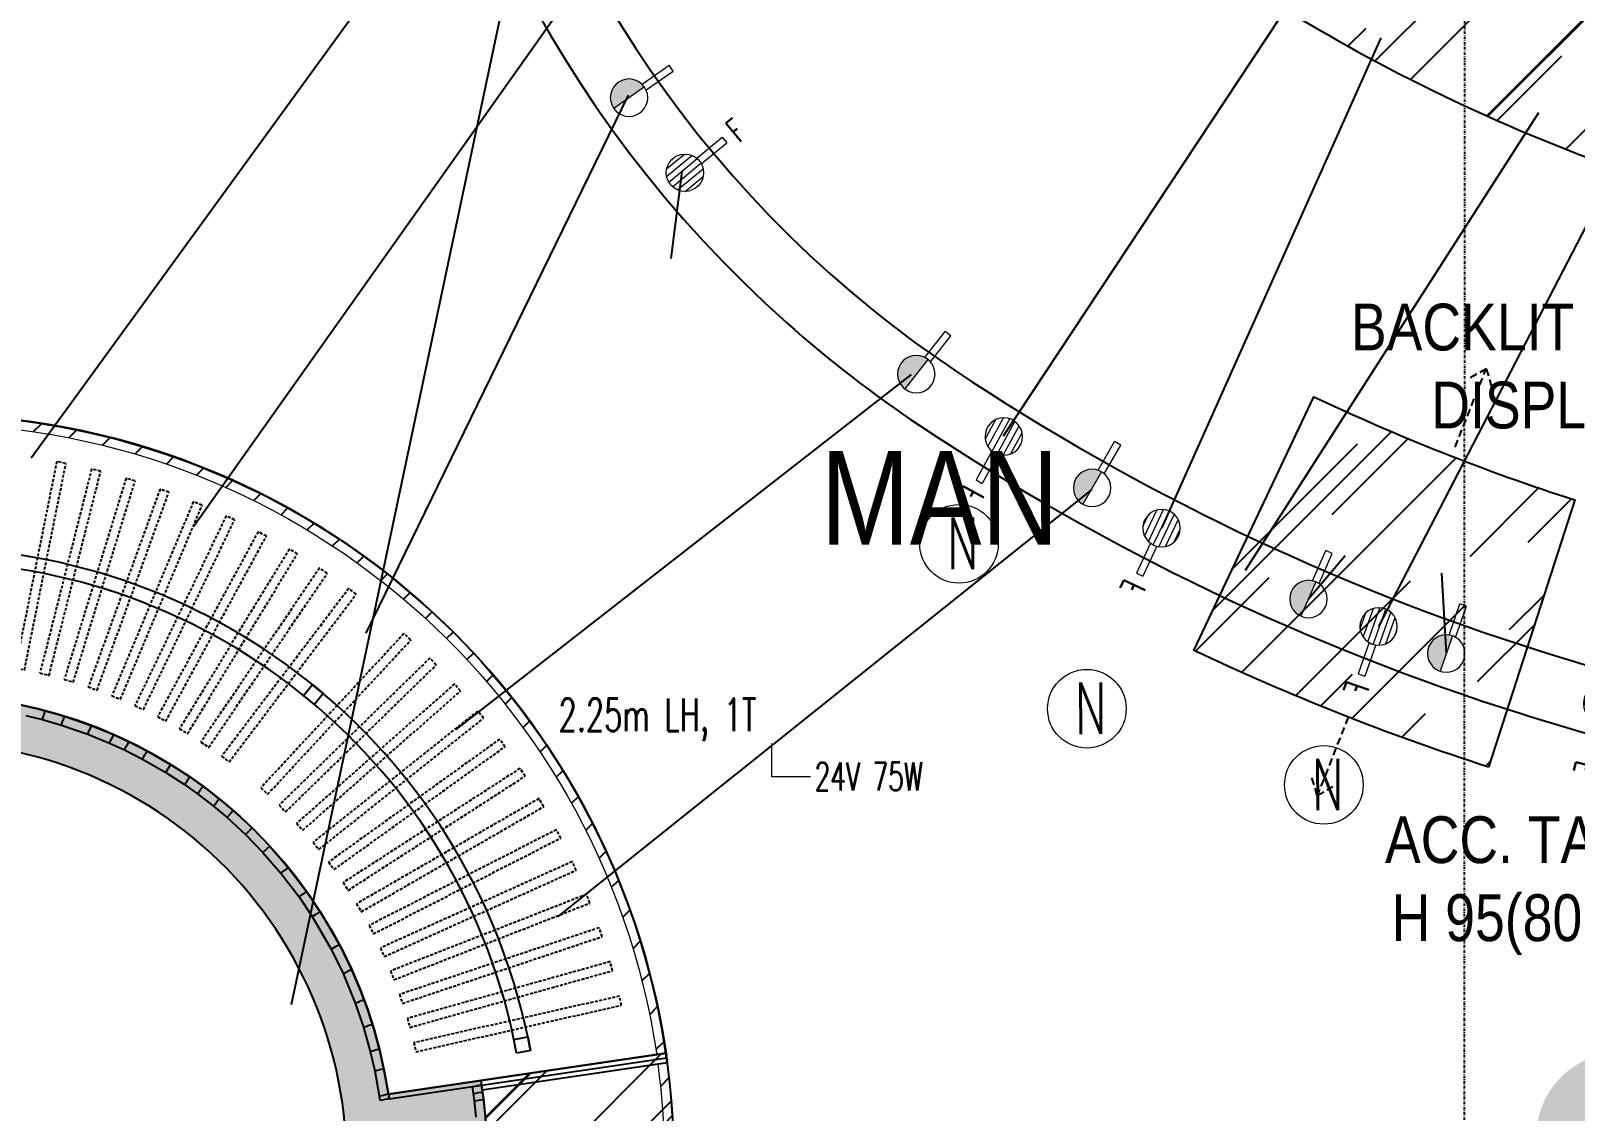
# Model space of a CAD drawing. Header units: millimetres. Extents: x 1734 to 22014, y 983 to 3953.
# Drawn here: x 3007.7 to 3337.8, y 2116.5 to 2347.5 of the extents above; entities that cross this region are included whole.
import ezdxf

# ---------------------------------------------------------------- set-up
doc = ezdxf.new("R2010")
doc.units = ezdxf.units.MM
for name, pattern in [('DASHDOT', [25.4, 12.7, -6.35, 0, -6.35]), ('HIDDEN2', [4.7624999999999975, 3.174999999999998, -1.587499999999999]), ('PUNTO2', [0.125, 0, -0.125])]:
    doc.linetypes.add(name, pattern=pattern)
for name, color, linetype in [('FLOO_areas', 6, 'Continuous'), ('LAY_furn freestanding', 1, 'Continuous'), ('LAY_furn prod', 8, 'Continuous'), ('LAY_furn wall', 1, 'Continuous'), ('LAY_new wall', 6, 'Continuous'), ('LAY_new wall hatch', 8, 'Continuous'), ('LAY_text', 3, 'Continuous'), ('LD_beam', 240, 'Continuous'), ('LD_light integrated', 240, 'Continuous'), ('LD_pointing', 30, 'Continuous'), ('LD_quote', 242, 'Continuous'), ('MATERIALE_xorel scuro', 177, 'Continuous'), ('MATERIALS_blackglass', 10, 'Continuous'), ('MATERIALS_transparent glass', 133, 'Continuous'), ('SURVEY_axis', 8, 'Continuous')]:
    doc.layers.add(name, color=color, linetype=linetype)
doc.layers.add('LD_light', color=240, linetype='Continuous', lineweight=5)
doc.styles.add('Detail 1-50', font='Arial Narrow.ttf', dxfattribs={"height": 0.125})
doc.styles.add('SIMPLEX', font='SIMPLEX.SHX', dxfattribs={"width": 0.65})
pattern_1 = [(45.0000000000083, (-6330.907757084529, -6099.52005487027), (21.55261469055766, 57.47363917484571), [381, -50.8, 127, -25.4]), (45.0000000000083, (-6316.000531923553, -6066.652317467156), (-41.84799352418311, 5.926969039899583), [76.2, -8.382, 152.4, -19.05]), (45.0000000000083, (-6337.193936369276, -6075.273363343388), (81.36112045687129, 105.4282068613636), [203.2, -35.56, 101.6, -25.4])]
pattern_2 = [(44.99999999999996, (-6930.156461647264, 5670.05439784533), (-4.41941738241592, 4.419417382415922), [])]

# ---------------------------------------------------------------- blocks, each defined once
blk = doc.blocks.new('purefasciostrettoplan')
at = {"layer": 'LD_light'}
blk.add_hatch(color=256, dxfattribs=at).paths.add_polyline_path([(-4.300000000000005, -3.20375193e-08, 1), (4.300000000000005, 0)])
for p, q in [((4.300000000000181, 0), (-4.300000001001535, -3.20375193e-08)), ((4.22373778999281, 0.8062499999999772), (11.80825933678989, 0.8062499999999772)), ((11.80825933678989, 0.8062499999999772), (11.80825933779124, -0.806250000000091)), ((4.223737790994163, -0.806250000000091), (11.80825933779124, -0.806250000000091))]:
    blk.add_line(p, q, dxfattribs=at)
blk.add_circle((0, 0), 4.300000000000005, dxfattribs=at)
blk = doc.blocks.new('A$C2ABF7FAD')
at = {"layer": 'LD_light', "ltscale": 0.5}
h = blk.add_hatch(dxfattribs=at)
h.set_pattern_fill('LINE', color=70, scale=10, angle=450.0000000140827, style=0)
h.set_pattern_definition([(90.00000001408272, (4318.243481400244, -3313.514310298712), (-1.25, -3.072372e-10), [])])
h.paths.add_polyline_path([(-9.2636473701e-06, 4.00000228616409, 1), (7.999990736352628, 4.00000228616409, 1)])
at = {"layer": 'LD_light', "color": 70}
for p, q in [((3.249990748467098, 7.929060644635682), (3.24999073809522, 14.9844295558014)), ((3.24999073809522, 14.9844295558014), (4.749990734606398, 14.98442957318912)), ((4.749990744981914, 7.929060662023402), (4.749990734606398, 14.98442957318912))]:
    blk.add_line(p, q, dxfattribs=at)
blk.add_circle((3.999990736352629, 4.00000228616409), 3.999999999999999, dxfattribs=at)
at = {"layer": 'LD_light', "color": 70, "insert": (3.999990736352629, 18.20237662298677), "char_height": 5.075721127553122, "width": 7.492213639557688, "attachment_point": 5, "rotation": 90.00000001434313, "style": 'SIMPLEX'}
blk.add_mtext('F', dxfattribs=at)
blk = doc.blocks.new('24v75w')
at = {"layer": 'LD_light', "color": 7}
for p, q in [((0, -7.154871090875531), (0, 0)), ((8.246694318742811, -7.154871090875531), (0, -7.154871090875531))]:
    blk.add_line(p, q, dxfattribs=at)
at = {"layer": 'LD_light', "color": 7, "linetype": 'Continuous', "lineweight": 0, "insert": (9.169808406062657, -10.074464767893), "char_height": 6, "width": 128.0659965766446, "attachment_point": 7, "style": 'SIMPLEX'}
blk.add_mtext('24V 75W', dxfattribs=at)
blk = doc.blocks.new('n')
at = {"layer": 'LD_light'}
blk.add_circle((0, 0), 8.4, dxfattribs=at)
at = {"layer": 'LD_light', "style": 'SIMPLEX', "width": 0.65}
blk.add_text('N', height=11.00743271275656, dxfattribs=at).set_placement((-2.548315764128347, -5.407151251711184))

msp = doc.modelspace()

# ---------------------------------------------------------------- hatches: boundary and pattern name
h = msp.add_hatch(color=3)
h.dxf.hatch_style = 1
h.paths.add_polyline_path([(3364.215030567991, 2117.84430748408, -1), (3330.801552601502, 2104.276113036255, -1)])
at = {"layer": 'LAY_new wall hatch'}
h = msp.add_hatch(color=144, dxfattribs=at)
edge = h.paths.add_edge_path()
edge.add_line((2971.214910354189, 2202.987059092549), (2969.394277730069, 2247.894329157141))
edge.add_line((2969.394277730065, 2247.894329157142), (2911.381471270375, 2228.335378881005))
edge.add_line((2911.381471270375, 2228.335378881005), (2937.170708852424, 2191.492573537118))
edge.add_line((2937.170708852424, 2191.492573537117), (2941.669990678736, 2185.06484708776))
edge.add_arc((2747.365069775151, 2445.222771663553), 324.709944422609, -109.04361390297572, -53.24494069382962, ccw=False)
edge.add_line((2641.416178101088, 2138.28404755079), (2644.621297110873, 2147.756492437568))
edge.add_arc((2747.364692601092, 2445.225430727968), 314.7125268629732, 250.9454963952326, 304.9900056502635)
edge.add_line((2927.831410775016, 2187.396537475073), (2895.540639580056, 2233.527509503824))
edge.add_line((2895.540639580056, 2233.527509503824), (2978.844655883073, 2261.653791509757))
edge.add_line((2978.844655883073, 2261.653791509756), (2981.125684646275, 2205.39050514588))
edge.add_arc((2985.176561520355, 2105.472586850155), 100.000000000001, 8.433178829843598, 92.32161672441129, ccw=False)
edge.add_line((3084.0953188569, 2120.138174018589), (3103.879070324212, 2123.071291452277))
edge.add_arc((2985.176561520282, 2105.472586850167), 120.0000000000745, -24.32078398411261, 8.43317882983331, ccw=False)
edge.add_line((3094.527034352875, 2056.051193797104), (3076.253405903488, 2064.180839282265))
edge.add_arc((4319.00339718481, 1511.323281562865), 1360.176098877339, 156.0173317961582, 165.4509726311808)
edge.add_line((3002.444012840853, 1853.010869065012), (3021.802706205021, 1847.98682774032))
edge.add_arc((4318.83516160505, 1511.376058985647), 1340.000000000988, 165.451344330369, 170.3008962202452)
edge.add_line((2997.988981603354, 1737.131166962378), (3017.703103692918, 1733.761687738849))
edge.add_arc((4318.835161603187, 1511.376058986007), 1319.999999999092, 170.300896220247, 180.00000000001)
edge.add_line((2998.835161604096, 1511.376058985776), (2988.835161604096, 1511.376058985776))
edge.add_arc((4318.83516160319, 1511.376058986009), 1329.999999999095, 170.7316956140113, 180.0000000000101, ccw=False)
edge.add_line((3006.19836018058, 1725.583032608752), (2986.483689081113, 1728.952605667425))
edge.add_arc((4318.835161605039, 1511.376058985649), 1350.000000000978, 165.8757613932792, 170.7253132831554, ccw=False)
edge.add_line((3009.647188784518, 1840.810197812725), (2990.287905172245, 1845.834392320839))
edge.add_arc((4319.003397184813, 1511.323281562866), 1370.176098877342, 155.5991582892873, 165.8691426647666, ccw=False)
edge.add_line((3071.214726916747, 2077.36742850318), (3089.097702981369, 2069.411578025664))
edge.add_arc((2985.176561520282, 2105.472586850167), 110.0000000000749, -19.13695759902597, 3.217270259381089)
edge.add_line((3095.003189744406, 2111.646056938921), (3075.118746498923, 2108.698011051927))
edge.add_arc((2985.176561520355, 2105.472586850155), 90.00000000000121, 2.053808621399719, 98.70098693285337)
edge.add_line((2971.561555267213, 2194.436802154552), (2971.214910354192, 2202.987059092549))
at = {"layer": 'LD_light integrated'}
h = msp.add_hatch(dxfattribs=at)
h.set_pattern_fill('ANSI31', color=256, scale=50)
h.set_pattern_definition(pattern_2)
edge = h.paths.add_edge_path()
edge.add_arc((2985.175396204063, 2105.473141212508), 158.0000000000169, 8.433178829841722, 92.32161672440662, ccw=False)
edge.add_line((3141.467032795812, 2128.64476893863), (3143.445407942549, 2128.938080681932))
edge.add_arc((2985.175396204027, 2105.473141212471), 160.0000000000534, 8.433178829828906, 92.32161672439376)
edge.add_line((2978.693993205543, 2265.341810485685), (2978.775010743026, 2263.34345211977))
h = msp.add_hatch(dxfattribs=at)
h.set_pattern_fill('ANSI31', color=256, scale=50)
h.set_pattern_definition(pattern_2)
h.paths.add_polyline_path([(3143.726354358201, 2126.957872265259), (3141.747821610563, 2126.66453715615, -0.1370391343468856), (3130.058388270645, 2042.432879073631), (3131.882435029071, 2041.621400756982, 0.06825478230806463), (3143.656279272469, 2083.477466595416, 0.06823338472362704)])
at = {"layer": 'MATERIALS_transparent glass'}
h = msp.add_hatch(dxfattribs=at)
h.set_pattern_fill('AR-RROOF', color=144, angle=-60.02541393546893, style=0)
h.set_pattern_definition(pattern_1)
h.paths.add_polyline_path([(3314.21787761146, 2376.12822115684, -0.02459120515938479), (3284.686121618201, 2393.783499165787), (3262.498090791087, 2360.501502711067, 0.03530034334384744), (3310.298187526187, 2333.295790955662), (3314.202492983761, 2341.443542580129)])
h = msp.add_hatch(dxfattribs=at)
h.set_pattern_fill('AR-RROOF', color=144, angle=-60.02541393546893, style=0)
h.set_pattern_definition(pattern_1)
h.paths.add_polyline_path([(3327.583622937, 2369.368131088488, -0.01069983146272798), (3314.21787761146, 2376.12822115684), (3314.202492983761, 2341.44354258013)])
h = msp.add_hatch(dxfattribs=at)
h.set_pattern_fill('AR-RROOF', color=144, angle=-60.02541393546893, style=0)
h.set_pattern_definition(pattern_1)
h.paths.add_polyline_path([(3373.48919214799, 2351.2301303186, -0.03530034334375595), (3327.583622937, 2369.368131088488), (3314.202492983761, 2341.44354258013), (3314.19806181606, 2331.453464801585, 0.03253231311400853), (3361.450107433335, 2313.084875840052)])
h = msp.add_hatch(dxfattribs=at)
h.set_pattern_fill('AR-RROOF', color=144, angle=-60.02541393546893, style=0)
h.set_pattern_definition([(45, (2030.919326100524, 1353.377865495483), (21.55261469056598, 57.47363917484257), [380.9999999999999, -50.79999999999998, 127, -25.39999999999999]), (45, (2045.826551261496, 1386.245602898596), (-41.84799352418225, 5.926969039905645), [76.19999999999997, -8.381999999999996, 152.3999999999999, -19.04999999999999]), (45, (2024.633146815777, 1377.624557022371), (81.36112045688657, 105.4282068613519), [203.1999999999999, -35.55999999999999, 101.6, -25.39999999999999])])
h.paths.add_polyline_path([(3337.699629512543, 2247.186209478374, -0.03262604600896938), (3281.944364052593, 2269.266118813636), (3256.263474650579, 2215.039815975236, 0.03262604600896975), (3319.291165965431, 2190.079918495381)])
h = msp.add_hatch(dxfattribs=at)
h.set_pattern_fill('AR-RROOF', color=144, angle=-60.02541393546893, style=0)
h.set_pattern_definition(pattern_1)
edge = h.paths.add_edge_path()
edge.add_arc((2985.176561520283, 2105.472586850164), 120.0000000000735, -24.320783984111586, 8.433178829834276, ccw=False)
edge.add_line((3094.527034352879, 2056.051193797102), (3131.074006316143, 2039.792029589575))
edge.add_arc((2985.176561520298, 2105.472586850167), 160.0000000000585, 335.7635332684707, 368.4331788298347)
edge.add_line((3143.446573258821, 2128.937526319645), (3103.879070324205, 2123.071291452276))

# ---------------------------------------------------------------- linework, layer by layer
at = {"color": 3}
msp.add_line((3185.381523193552, 2716.065958857521), (3063.313041507796, 2139.282783953748), dxfattribs=at)
at = {"color": 144, "linetype": 'HIDDEN2', "ltscale": 0.2}
for points in [[(3006.316860939358, 2210.873430017903), (3015.166288603126, 2254.994713204413), (3013.205342683726, 2255.38802110058), (3004.355915019954, 2211.266737914071)], [(3011.558287651864, 2209.685131806699), (3022.601800916211, 2253.30898783503), (3020.662962870516, 2253.799810646777), (3009.619449606162, 2210.175954618448)], [(3016.733773788379, 2208.236356505942), (3029.943769621503, 2251.253748454889), (3028.031885534889, 2251.840859380805), (3014.821889701758, 2208.82346743186)], [(3021.830383328903, 2206.530725299388), (3037.173843620854, 2248.834132092102), (3035.293692207848, 2249.516063660632), (3019.950231915893, 2207.21265686792)], [(3026.835377403841, 2204.572501376772), (3044.273951494612, 2246.056186527454), (3042.430232154584, 2246.831234264823), (3024.991658063816, 2205.347549114136)], [(3031.736246134577, 2202.366579278076), (3051.226346670759, 2242.926855178145), (3049.423667741867, 2243.793081868642), (3029.933567205677, 2203.232805968573)], [(3036.520739901585, 2199.918472659724), (3058.013651782094, 2239.45395974281), (3056.256519022845, 2240.409200270832), (3034.763607142337, 2200.873713187745)], [(3041.17689996216, 2197.234300513317), (3064.618902100603, 2235.646180651395), (3062.911707427797, 2236.688047413101), (3039.469705289361, 2198.276167275024)], [(3045.693088341061, 2194.320771871327), (3071.025587940421, 2231.513035368573), (3069.37259845166, 2232.638924239655), (3044.040098852292, 2195.446660742413)], [(3050.058016919298, 2191.185169038025), (3077.217695923504, 2227.064854605052), (3075.623043231644, 2228.271951449683), (3048.463364227431, 2192.392265882658)], [(3058.290859821042, 2184.279625774327), (3088.896845156218, 2217.268618812359), (3087.430667687859, 2218.628884827255), (3056.82468235269, 2185.639891789221)], [(3062.138196324875, 2180.526945605749), (3094.354694615144, 2211.945049270889), (3092.958334452247, 2213.376893639346), (3060.741836161978, 2181.958789974206)], [(3065.793168822536, 2176.58666862784), (3099.539655600202, 2206.355354023159), (3098.216602915967, 2207.855197879942), (3064.470116138298, 2178.086512484624)], [(3069.246641786263, 2172.468643480985), (3104.438768409211, 2200.513504396219), (3103.19233014631, 2202.077598912797), (3068.000203523367, 2174.032737997558)], [(3072.489983332183, 2168.18316308342), (3109.039787811555, 2194.434101971774), (3107.873079416517, 2196.058537726411), (3071.323274937145, 2169.80759883806)], [(3075.515086795516, 2163.740938904313), (3113.331213654892, 2188.132342089779), (3112.247151291089, 2189.813058839088), (3074.43102443172, 2165.421655653617)], [(3078.314390993059, 2159.15307419064), (3117.302319609546, 2181.623975868058), (3116.303612868331, 2183.356772695456), (3077.315684251844, 2160.885871018037)], [(3080.880899122156, 2154.431036214874), (3120.943179978742, 2174.925270832669), (3120.032325106837, 2176.705816648515), (3079.970044250258, 2156.211582030721)], [(3083.208196249128, 2149.586627612758), (3124.244694507677, 2168.052970257579), (3123.42396816791, 2169.876814624627), (3082.38746990935, 2151.410471979807)], [(3085.290465343132, 2144.631956882895), (3127.198611129428, 2161.024251315207), (3126.470064710211, 2162.886835572378), (3084.561918923926, 2146.49454114006)], [(3087.122501815917, 2139.579408121749), (3129.797546590809, 2153.85668214242), (3129.163001078778, 2155.753350799084), (3086.487956303885, 2141.476076778408)], [(3088.699726530376, 2134.441610069913), (3132.035004906673, 2146.568177929348), (3131.496046335142, 2148.494190301628), (3088.160767958849, 2136.36762244219)], [(3090.018197246136, 2129.231404546799), (3133.905393596458, 2139.176956140751), (3133.463369081179, 2141.127498200764), (3089.576172730845, 2131.181946606815)]]:
    msp.add_lwpolyline(points, close=True, dxfattribs=at)
at = {"layer": 'FLOO_areas', "color": 144}
msp.add_lwpolyline([(3104.155894462961, 2121.090471871245), (3143.727519674485, 2126.957317902888)], dxfattribs=at)
msp.add_lwpolyline([(3104.155894462961, 2121.090471871245, -0.1354014327904667), (3095.335430872652, 2057.880323791707, -0.1354014327904667)], format="xyb", dxfattribs=at)
msp.add_arc((2985.176561520355, 2105.472586850148), 160.0000000000046, 7.716962933602312, 93.03783262058357, dxfattribs=at)
at = {"layer": 'LAY_furn freestanding', "color": 144, "linetype": 'HIDDEN2', "ltscale": 0.5}
for points in [[(3312.122923855364, 2258.490158243068), (3318.780436662422, 2275.235624407938), (3315.045132147668, 2273.098900531147)], [(3318.780436662422, 2275.235624407936), (3319.867188197764, 2271.556883429984)], [(3289.273642371638, 2200.79210634664), (3282.661184956076, 2184.028797580697), (3281.401570603059, 2188.143583167491)], [(3282.661184956076, 2184.0287975807), (3285.971954895154, 2185.966055047559)]]:
    msp.add_lwpolyline(points, dxfattribs=at)
at = {"layer": 'LAY_furn freestanding', "color": 144}
msp.add_lwpolyline([(3319.291165965431, 2190.079918495381, -0.03262604600896975), (3256.263474650579, 2215.039815975236), (3281.944364052593, 2269.266118813636, 0.03262604600896939), (3337.699629512543, 2247.186209478374)], format="xyb", close=True, dxfattribs=at)
at = {"layer": 'LAY_furn prod', "color": 144}
for points in [[(3068.295772209796, 2203.496172537664), (3065.970748646061, 2205.392027339092), (3067.866603447499, 2207.717050902818), (3070.191627011223, 2205.821196101392)], [(3111.523048046962, 2128.900992265249), (3110.934562268205, 2131.842706814319), (3113.876276817271, 2132.431192593072), (3114.464762596024, 2129.489478044005)]]:
    msp.add_lwpolyline(points, close=True, dxfattribs=at)
for radius, start, end in [(131.5, 10.52345112736409, 90.2313444268589), (128.5, 10.54771315687684, 90.20708239726815)]:
    msp.add_arc((2985.176561520355, 2105.472586850155), radius, start, end, dxfattribs=at)
at = {"layer": 'LAY_furn wall', "color": 144}
for points in [[(3424.782966676677, 2359.457269251423), (3421.489827237507, 2339.730243905387, -0.1062542379743557), (3284.686121618226, 2393.783499165826)], [(2893.424328600308, 2236.550913640595, -0.5574966429106741), (3143.446573258818, 2128.937526319645), (3084.0953188569, 2120.13817401859, 0.3833056297848376), (2981.125684646271, 2205.390505145879), (2978.695158521823, 2265.341256123307)]]:
    msp.add_lwpolyline(points, format="xyb", dxfattribs=at)
msp.add_lwpolyline([(3103.879070324205, 2123.071291452276, -0.1438971608902571), (3094.527034352879, 2056.051193797102), (3131.074006316143, 2039.792029589575, 0.1435216593812784), (3143.446573258821, 2128.937526319645)], format="xyb", close=True, dxfattribs=at)
msp.add_arc((3478.831184822426, 2685.001111509604), 390.0000047225787, 236.3099298460712, 260.5705842776175, dxfattribs=at)
at = {"layer": 'LAY_new wall', "color": 144}
for points in [[(2969.394277730065, 2247.894329157142), (2911.381471270375, 2228.335378881005), (2937.170708852424, 2191.492573537117), (2941.669990678736, 2185.06484708776, -0.2483951444749258), (2641.416178101088, 2138.28404755079), (2644.621297110869, 2147.756492437567, 0.2402841706610582), (2927.831410775016, 2187.396537475073), (2895.540639580056, 2233.527509503824), (2978.844655883073, 2261.653791509756), (2981.125684646275, 2205.390505145881, -0.3833056297848625), (3084.0953188569, 2120.138174018589), (3103.879070324205, 2123.071291452277, -0.1438971608902566), (3094.527034352875, 2056.051193797104)], [(3075.11874649892, 2108.698011051926, 0.4486165692584508), (2971.561555267213, 2194.436802154552), (2969.394277730065, 2247.894329157142)]]:
    msp.add_lwpolyline(points, format="xyb", dxfattribs=at)
at = {"layer": 'LD_beam'}
for points in [[(3136.826091898558, 2632.680382523292, 0.3934857024145409), (3169.205869397712, 2285.099578778803, 0.03504583535313545), (3197.594838080302, 2263.153614280544, 0.07069992422868218), (3326.237096489243, 2201.509779061662, 0.03571513153376915), (3395.886302518025, 2184.842811221437, 0.03571513153376915)], [(3147.912824983301, 2624.131444021486, 0.3934857024145411), (3178.522736905488, 2295.549266804892, 0.03504583535313456), (3205.360899745399, 2274.802145785156, 0.07069992422868206), (3330.450479726762, 2214.860711676793, 0.03571513153376941), (3398.164924465214, 2198.656133849312, 0.03571513153376941)]]:
    msp.add_lwpolyline(points, format="xyb", dxfattribs=at)
at = {"layer": 'LD_light'}
msp.add_lwpolyline([(2978.775010743026, 2263.34345211977, -0.3833056297848486), (3141.467032795812, 2128.64476893863), (3143.445407942549, 2128.938080681932, 0.3833056297848486), (2978.693993205543, 2265.341810485685)], format="xyb", close=True, dxfattribs=at)
msp.add_lwpolyline([(3141.747821610563, 2126.66453715615), (3143.726354358201, 2126.957872265259, -0.1371060055395577), (3131.885779482949, 2041.61991288295), (3130.058388270645, 2042.432879073631, 0.1370795618950281), (3141.744455973196, 2126.689397328803)], format="xyb", dxfattribs=at)
at = {"layer": 'LD_pointing'}
for p, q in [((3105.685257005425, 2390.802023217469), (3007.711567012513, 2256.1131438557)), ((3122.579164751318, 2354.599762199718), (3042.467536973163, 2241.432734280437)), ((3278.548520931254, 2356.148291850493), (3215.492823357807, 2260.841957028666)), ((3296.272198213424, 2345.996007264652), (3249.37834793816, 2241.167469376608)), ((3135.382365830083, 2333.741612267719), (3079.279754005278, 2218.73967944582)), ((3329.926287186103, 2329.937691419682), (3267.224124646731, 2232.138169643637)), ((3348.815290777195, 2322.601796848214), (3295.775331325858, 2220.151416776708)), ((3146.864533575936, 2317.37038168768), (3144.487394370397, 2298.837268651722)), ((3195.839988928317, 2273.977491415638), (3098.502945253047, 2198.122359793761)), ((3234.47903488496, 2249.407807067661), (3120.324901531731, 2158.153179584534)), ((3288.593707254706, 2235.265511540935), (3280.767008511761, 2225.986203815357)), ((3309.237707264889, 2231.54971800768), (3310.225958818057, 2214.366902525309))]:
    msp.add_line(p, q, dxfattribs=at)
at = {"layer": 'MATERIALE_xorel scuro', "color": 1}
for p, q in [((3007.037458072395, 2203.053841207438), (3010.68094921095, 2202.165534930805)), ((3010.68094921095, 2202.165534930805), (3010.4245293567615, 2201.198759955108)), ((3010.68094921095, 2202.165534930805), (3014.812242985397, 2200.980316297057)), ((3006.6036765779445, 2201.10101636145), (3010.168109502573, 2200.231984979411)), ((3010.168109502573, 2200.231984979411), (3010.4245293567615, 2201.198759955108)), ((3010.168109502573, 2200.231984979411), (3014.2106907095404, 2199.0722169172677)), ((3014.2106907095404, 2199.0722169172677), (3014.511466847469, 2200.026266607162)), ((3014.2106907095404, 2199.0722169172677), (3019.8829901482086, 2197.120341903954)), ((3014.812242985397, 2200.980316297057), (3014.511466847469, 2200.026266607162)), ((3014.812242985397, 2200.980316297057), (3020.586779275014, 2198.993260920477)), ((3020.586779275014, 2198.993260920477), (3020.2348847116114, 2198.0568014122155)), ((3020.586779275014, 2198.993260920477), (3025.312733978422, 2197.064549709435)), ((3019.8829901482086, 2197.120341903954), (3020.2348847116114, 2198.0568014122155)), ((3019.8829901482086, 2197.120341903954), (3024.5166878407586, 2195.2292817374746)), ((3024.5166878407586, 2195.2292817374746), (3024.91471090959, 2196.146915723455)), ((3024.5166878407586, 2195.2292817374746), (3027.7176165985347, 2193.7572474051185)), ((3025.312733978422, 2197.064549709435), (3024.91471090959, 2196.146915723455)), ((3025.312733978422, 2197.064549709435), (3028.589513514442, 2195.557633329349)), ((3028.589513514442, 2195.557633329349), (3028.1535650564883, 2194.657440367234)), ((3028.589513514442, 2195.557633329349), (3032.48910568692, 2193.572094025203)), ((3027.7176165985347, 2193.7572474051185), (3028.1535650564883, 2194.657440367234)), ((3027.7176165985347, 2193.7572474051185), (3031.5360630448827, 2191.8130247365257)), ((3031.5360630448827, 2191.8130247365257), (3032.0125843659016, 2192.6925593808646)), ((3032.48910568692, 2193.572094025203), (3032.0125843659016, 2192.6925593808646)), ((3032.48910568692, 2193.572094025203), (3037.558147517419, 2190.655739224508)), ((3031.5360630448827, 2191.8130247365257), (3036.5141817337662, 2188.948980441329)), ((3036.5141817337662, 2188.948980441329), (3037.0361646255924, 2189.8023598329182)), ((3036.5141817337662, 2188.948980441329), (3040.5438512031737, 2186.3328398613667)), ((3037.558147517419, 2190.655739224508), (3037.0361646255924, 2189.8023598329182)), ((3037.558147517419, 2190.655739224508), (3041.667916582406, 2187.987596413587)), ((3040.5438512031737, 2186.3328398613667), (3041.10588389279, 2187.160218137477)), ((3040.5438512031737, 2186.3328398613667), (3043.287487860905, 2184.384220394518)), ((3041.667916582406, 2187.987596413587), (3041.10588389279, 2187.160218137477)), ((3041.667916582406, 2187.987596413587), (3044.477582446973, 2185.992080869061)), ((3044.477582446973, 2185.992080869061), (3043.882535153939, 2185.1881506317895)), ((3044.477582446973, 2185.992080869061), (3047.96367867582, 2183.304315080393)), ((3043.287487860905, 2184.384220394518), (3043.882535153939, 2185.1881506317895)), ((3043.287487860905, 2184.384220394518), (3046.7096933270764, 2181.7457141198906)), ((3046.7096933270764, 2181.7457141198906), (3047.3366860014485, 2182.5250146001417)), ((3047.96367867582, 2183.304315080393), (3047.3366860014485, 2182.5250146001417)), ((3047.96367867582, 2183.304315080393), (3050.937016804437, 2180.808916206119)), ((3046.7096933270764, 2181.7457141198906), (3049.6154313884613, 2179.307049167013)), ((3049.6154313884613, 2179.307049167013), (3050.2762240964494, 2180.057982686566)), ((3049.6154313884613, 2179.307049167013), (3053.56954093509, 2175.6598678556816)), ((3050.937016804437, 2180.808916206119), (3050.2762240964494, 2180.057982686566)), ((3050.937016804437, 2180.808916206119), (3054.965667092591, 2177.092980198891)), ((3053.56954093509, 2175.6598678556816), (3054.2676040138404, 2176.3764240272862)), ((3053.56954093509, 2175.6598678556816), (3057.2773731462817, 2171.8451150636056)), ((3054.965667092591, 2177.092980198891), (3054.2676040138404, 2176.3764240272862)), ((3054.965667092591, 2177.092980198891), (3058.751486625883, 2173.197991210088)), ((3057.2773731462817, 2171.8451150636056), (3058.0144298860823, 2172.5215531368467)), ((3058.751486625883, 2173.197991210088), (3058.0144298860823, 2172.5215531368467)), ((3058.751486625883, 2173.197991210088), (3062.696899233539, 2168.64376097913)), ((3057.2773731462817, 2171.8451150636056), (3061.1443177532146, 2167.381461250527)), ((3061.1443177532146, 2167.381461250527), (3061.9206084933767, 2168.0126111148284)), ((3061.1443177532146, 2167.381461250527), (3064.9962690073125, 2162.3289879413414)), ((3062.696899233539, 2168.64376097913), (3061.9206084933767, 2168.0126111148284)), ((3062.696899233539, 2168.64376097913), (3066.622063132359, 2163.495257136599)), ((3064.9962690073125, 2162.3289879413414), (3065.8091660698356, 2162.91212253897)), ((3064.9962690073125, 2162.3289879413414), (3067.8142659920527, 2158.1489789108464)), ((3066.622063132359, 2163.495257136599), (3065.8091660698356, 2162.91212253897)), ((3066.622063132359, 2163.495257136599), (3069.50998816494, 2159.211521993889)), ((3069.50998816494, 2159.211521993889), (3068.6621270784963, 2158.6802504523675)), ((3069.50998816494, 2159.211521993889), (3073.629207987859, 2152.121588263849)), ((3067.8142659920527, 2158.1489789108464), (3068.6621270784963, 2158.6802504523675)), ((3067.8142659920527, 2158.1489789108464), (3071.8643429270523, 2151.1780527876654)), ((3071.8643429270523, 2151.1780527876654), (3072.7467754574554, 2151.649820525757)), ((3071.8643429270523, 2151.1780527876654), (3074.420345841751, 2145.9614022013475)), ((3073.629207987859, 2152.121588263849), (3072.7467754574554, 2151.649820525757)), ((3073.629207987859, 2152.121588263849), (3076.244746600361, 2146.783428843928)), ((3074.420345841751, 2145.9614022013475), (3075.332546221056, 2146.3724155226378)), ((3074.420345841751, 2145.9614022013475), (3077.0239520900423, 2139.646662577907)), ((3076.244746600361, 2146.783428843928), (3075.332546221056, 2146.3724155226378)), ((3076.244746600361, 2146.783428843928), (3078.896810661401, 2140.351160515664)), ((3077.0239520900423, 2139.646662577907), (3077.9603813757217, 2139.9989115467856)), ((3077.0239520900423, 2139.646662577907), (3078.7774407137667, 2134.5023322447632)), ((3078.896810661401, 2140.351160515664), (3077.9603813757217, 2139.9989115467856)), ((3078.896810661401, 2140.351160515664), (3080.688301161746, 2135.095341459999)), ((3078.7774407137667, 2134.5023322447632), (3079.732870937756, 2134.798836852381)), ((3078.7774407137667, 2134.5023322447632), (3080.229492799549, 2129.3225816824897)), ((3080.688301161746, 2135.095341459999), (3079.732870937756, 2134.798836852381)), ((3080.688301161746, 2135.095341459999), (3082.168585506988, 2129.814880969174)), ((3080.229492799549, 2129.3225816824897), (3081.1990391532686, 2129.568731325832)), ((3080.229492799549, 2129.3225816824897), (3081.1825527131423, 2125.1380834521406)), ((3082.168585506988, 2129.814880969174), (3081.1990391532686, 2129.568731325832)), ((3082.168585506988, 2129.814880969174), (3083.143575250888, 2125.534097778351)), ((3081.1825527131423, 2125.1380834521406), (3082.163063982015, 2125.3360906152457)), ((3081.1825527131423, 2125.1380834521406), (3082.120962260406, 2119.8177573259586)), ((3083.143575250888, 2125.534097778351), (3082.163063982015, 2125.3360906152457)), ((3083.143575250888, 2125.534097778351), (3084.0953188569, 2120.138174018562)), ((3082.120962260406, 2119.8177573259586), (3083.108140558653, 2119.9779656722603)), ((3082.120962260406, 2119.8177573259586), (3082.263599581851, 2118.8556747018542)), ((3084.0953188569, 2120.138174018562), (3083.108140558653, 2119.9779656722603)), ((3084.0953188569, 2120.138174018562), (3084.241974728582, 2119.14898644522)), ((3102.0391117772815, 2121.81744249078), (3103.030358143369, 2121.949467646404)), ((3102.0391117772815, 2121.81744249078), (3102.2414922020403, 2120.297967965925)), ((3102.2414922020403, 2120.297967965925), (3103.233601473952, 2120.4235144148333)), ((3102.2414922020403, 2120.297967965925), (3102.4268046604147, 2118.752536927364)), ((3104.021604509457, 2122.081492802028), (3103.030358143369, 2121.949467646404)), ((3104.225710745864, 2120.549060863742), (3103.233601473952, 2120.4235144148333)), ((3104.021604509457, 2122.081492802028), (3104.225710745864, 2120.549060863742)), ((3104.225710745864, 2120.549060863742), (3104.415155427352, 2118.969168753787)), ((3082.263599581851, 2118.8556747018542), (3083.2527871552165, 2119.002330573537)), ((3084.241974728582, 2119.14898644522), (3083.2527871552165, 2119.002330573537)), ((3102.4268046604147, 2118.752536927364), (3103.4209800438834, 2118.8608528405757)), ((3102.4268046604147, 2118.752536927364), (3102.773176093173, 2115.2187452073867)), ((3104.415155427352, 2118.969168753787), (3103.4209800438834, 2118.8608528405757)), ((3104.415155427352, 2118.969168753787), (3104.766441150736, 2115.385239875031))]:
    msp.add_line(p, q, dxfattribs=at)
at = {"layer": 'MATERIALS_blackglass', "color": 1}
for p, q in [((3084.0953188569, 2120.138174018587), (3143.446573258821, 2128.937526319633)), ((3084.2419747285844, 2119.1489864452215), (3143.5932291305053, 2127.9483387462674)), ((3104.021604509442, 2122.081492802161), (3143.593229130507, 2127.948338746269)), ((3104.1682603811264, 2121.0923052287953), (3143.7398850021914, 2126.9591511729036)), ((3143.446573258821, 2128.937526319633), (3143.5199011946634, 2128.44293253295)), ((3143.5932291305053, 2127.9483387462674), (3143.5199011946634, 2128.44293253295)), ((3143.593229130507, 2127.948338746269), (3143.666557066349, 2127.4537449595864)), ((3143.7398850021914, 2126.9591511729036), (3143.666557066349, 2127.4537449595864)), ((3084.0953188569, 2120.138174018587), (3084.168646792742, 2119.6435802319043)), ((3084.2419747285844, 2119.1489864452215), (3084.168646792742, 2119.6435802319043)), ((3104.021604509442, 2122.081492802161), (3104.094932445284, 2121.586899015478)), ((3104.1682603811264, 2121.0923052287953), (3104.094932445284, 2121.586899015478))]:
    msp.add_line(p, q, dxfattribs=at)
at = {"layer": 'SURVEY_axis', "color": 144, "linetype": 'DASHDOT', "ltscale": 0.04}
msp.add_line((3313.663327856382, 1125.894521507247), (3314.844704978947, 3789.311964390438), dxfattribs=at)

# ---------------------------------------------------------------- block references
at = {"layer": 'LD_light'}
for p, xscale, yscale, zscale, rotation in [((3135.544170117566, 2333.184840850445), -0.9302325581395442, 0.9302325581395451, 0.9302325581395445, 215.0443810973047), ((3196.955695738863, 2274.094215798714), -0.9302325581395441, 0.930232558139545, 0.9302325581395445, 231.83483269406), ((3234.534774598385, 2249.765849447814), -0.930232558139544, 0.9302325581395449, 0.9302325581395445, 240.2395078638473), ((3280.781837245322, 2226.010183522358), -0.9302325581395443, 0.9302325581395441, 0.9302325581395442, 246.3683151068553), ((3310.225166954686, 2214.364649491894), -0.9302325581395442, 0.9302325581395442, 0.9302325581395442, 250.6348303962736)]:
    msp.add_blockref('purefasciostrettoplan', p, dxfattribs=dict(at, xscale=xscale, yscale=yscale, zscale=zscale, rotation=rotation))
at = {"layer": 'LD_light', "rotation": 309.6440164886887}
msp.add_blockref('A$C2ABF7FAD', (3141.85618083462, 2317.665658086688), dxfattribs=at)
at = {"layer": 'LD_light', "xscale": -1}
for p, rotation in [((3214.055709968241, 2266.170314237499), 151.3653553259812), ((3247.479851239787, 2246.496226686384), 154.6097348331514), ((3293.336128021729, 2225.255359509671), 160.5434838762931), ((3340.593571489568, 2208.483585460048), 166.4781347563186)]:
    msp.add_blockref('A$C2ABF7FAD', p, dxfattribs=dict(at, rotation=rotation))
at = {"layer": 'LD_light integrated', "extrusion": (7.092428565952919e-09, 7.292485412528892e-09, 1), "rotation": 0.02541393537362336}
msp.add_blockref('24v75w', (3166.053204298878, 2195.165015265597, 2.10739507955068e-05), dxfattribs=at)
at = {"layer": 'LD_quote', "linetype": 'PUNTO2', "rotation": 0.02541393537362653}
for p in [(3206.0789807209, 2237.809941100004), (3233.407331528157, 2202.56769621587), (3284.065859564558, 2186.279509388129)]:
    msp.add_blockref('n', p, dxfattribs=at)

# ---------------------------------------------------------------- texts
at = {"layer": 'LAY_text', "color": 144, "attachment_point": 2, "style": 'Detail 1-50'}
for s, insert, char_height, width in [('BACKLIT BAGS DISPLAY', (3331.235139370583, 2289.157327095165), 10, 116.7238093900273), ('{\\C4;MAN}', (3201.94395691104, 2257.665584234222), 20, 191.4278836491846), ('ACC. TABLE\\PH 95(80+15)', (3330.547526939146, 2179.568421477058), 10, 80.26512028149634)]:
    msp.add_mtext(s, dxfattribs=dict(at, insert=insert, char_height=char_height, width=width))
at = {"layer": 'LD_light integrated', "linetype": 'Continuous', "lineweight": 0, "extrusion": (8.73611925144372e-09, 5.650252121216105e-09, 1), "insert": (3120.478394075482, 2195.625384724408, 5.130653662250341e-08), "char_height": 7, "width": 128.0659965766446, "attachment_point": 7, "text_direction": (0.9999999016286629, 0.0004435568337322615, -8.738624600000668e-09), "style": 'SIMPLEX'}
msp.add_mtext('\\pt35;2.25m LH, 1T', dxfattribs=at)

doc.saveas('drawing.dxf')
